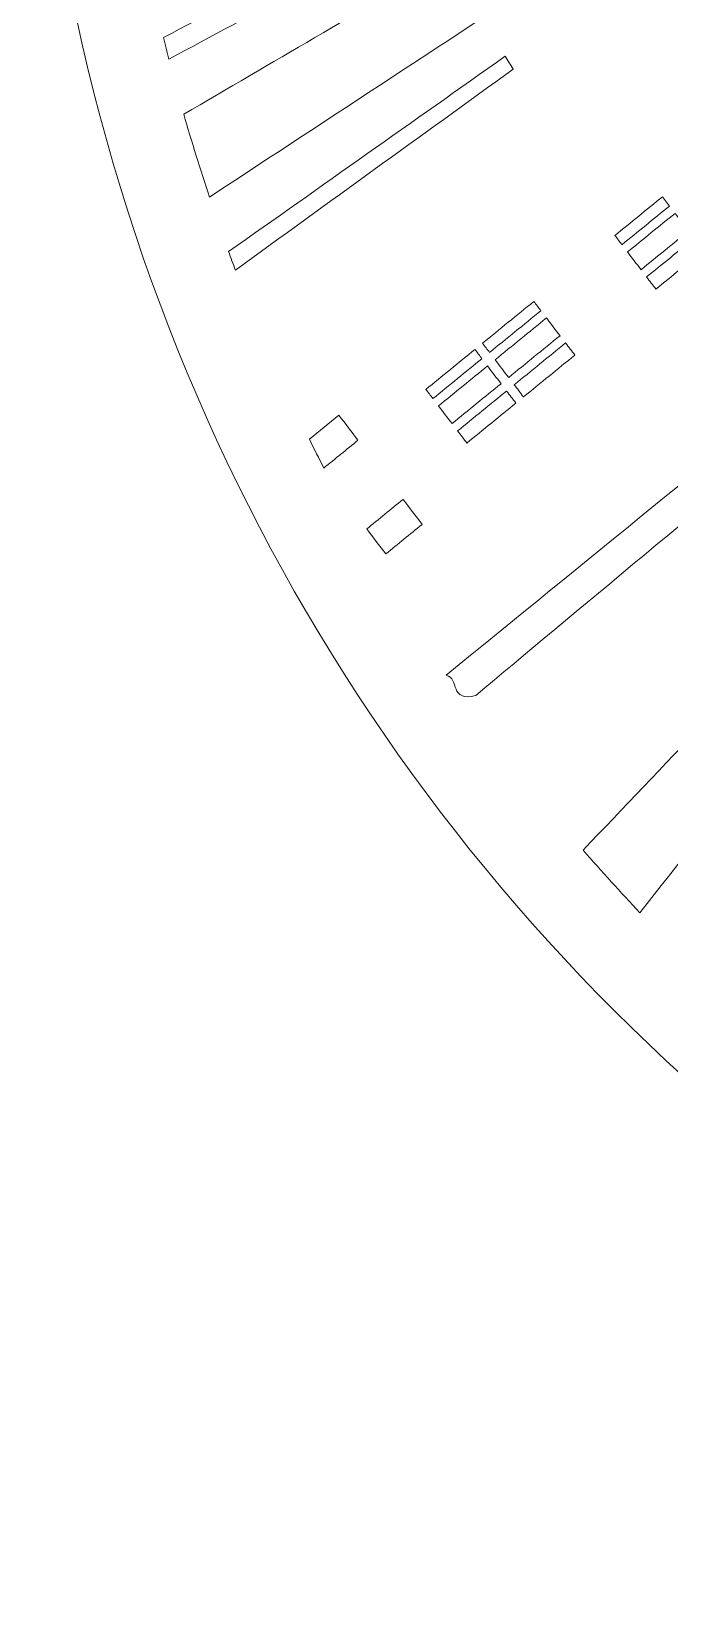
# Model space of a CAD drawing. Header units: millimetres. Extents: x -751 to 1411, y -446 to 1681.
# Drawn here: x -697.1 to -538.7, y -445.7 to -58 of the extents above; entities that cross this region are included whole.
import ezdxf

# ---------------------------------------------------------------- set-up
doc = ezdxf.new("R2010")
doc.units = ezdxf.units.MM
doc.header["$MEASUREMENT"] = 0
doc.layers.add('Layer 6', color=7, linetype='Continuous')

msp = doc.modelspace()

# ---------------------------------------------------------------- linework, layer by layer
at = {"layer": 'Layer 6', "lineweight": 0}
for points in [[(-198.52, 551.4), (-477.55, 551.4), (-697.08, 331.88), (-697.08, 52.85), (-697.08, -226.18), (-477.55, -445.71), (-198.52, -445.71), (80.51, -445.71), (300.03, -226.18), (300.03, 52.85), (300.03, 331.88), (80.51, 551.4), (-198.52, 551.4)], [(-664.25, -59.58), (-643.62, -48.8), (-622.99, -38.04), (-602.36, -27.27), (-601.58, -28.53), (-600.8, -29.79), (-600.02, -31.05), (-620.99, -42.36), (-641.95, -53.67), (-662.92, -64.98), (-663.37, -63.18), (-663.82, -61.38), (-664.25, -59.58)], [(-659.25, -78.64), (-637.55, -65.95), (-615.85, -53.26), (-594.15, -40.56), (-591.21, -45.32), (-588.27, -50.08), (-585.33, -54.84), (-607.85, -69.62), (-630.37, -84.41), (-652.88, -99.19), (-655.14, -92.38), (-657.26, -85.53), (-659.25, -78.64)], [(-594.16, -217.79), (-525.24, -161.69), (-460.67, -108.99), (-390.08, -51.58), (-414.52, -73.59), (-375.37, -45.83), (-413.69, -78.7), (-452.01, -111.58), (-539.12, -182.65), (-586.79, -222.85), (-593.53, -224.51), (-590.73, -218.71), (-594.16, -217.79)], [(-648.13, -112.72), (-625.26, -96.57), (-602.39, -80.41), (-579.52, -64.25), (-578.87, -65.31), (-578.21, -66.38), (-577.55, -67.44), (-600.51, -84.05), (-623.47, -100.67), (-646.43, -117.29), (-647.01, -115.77), (-647.57, -114.24), (-648.13, -112.72)], [(-550.55, -111), (-551.13, -110.23), (-551.71, -109.47), (-552.3, -108.7), (-548.37, -105.5), (-544.44, -102.31), (-540.52, -99.11), (-540.52, -99.11), (-538.77, -101.4), (-538.77, -101.4), (-542.69, -104.6), (-546.62, -107.8), (-550.55, -111)], [(-537.39, -103.22), (-536.27, -104.68), (-535.15, -106.14), (-534.04, -107.61), (-537.96, -110.81), (-541.89, -114), (-545.82, -117.2), (-546.93, -115.74), (-548.05, -114.27), (-549.17, -112.81), (-545.24, -109.61), (-541.31, -106.41), (-537.39, -103.22)], [(-530.36, -112.43), (-534.29, -115.63), (-538.21, -118.83), (-542.14, -122.02), (-542.9, -121.02), (-543.67, -120.02), (-544.44, -119.01), (-540.51, -115.82), (-536.58, -112.62), (-532.66, -109.42), (-531.89, -110.42), (-531.12, -111.43), (-530.36, -112.43)], [(-583.39, -137.74), (-583.97, -136.98), (-584.55, -136.21), (-585.14, -135.45), (-580.89, -131.99), (-576.65, -128.53), (-572.4, -125.08), (-571.82, -125.84), (-571.24, -126.61), (-570.65, -127.37), (-574.9, -130.83), (-579.14, -134.28), (-583.39, -137.74)], [(-578.65, -143.94), (-579.77, -142.48), (-580.89, -141.02), (-582, -139.55), (-577.76, -136.1), (-573.52, -132.64), (-569.27, -129.18), (-568.15, -130.65), (-567.04, -132.11), (-565.92, -133.58), (-570.17, -137.03), (-574.41, -140.49), (-578.65, -143.94)], [(-577.27, -145.76), (-573.03, -142.3), (-568.78, -138.84), (-564.54, -135.39), (-563.77, -136.39), (-563.01, -137.39), (-562.24, -138.4), (-566.49, -141.86), (-570.73, -145.31), (-574.98, -148.77), (-575.74, -147.76), (-576.51, -146.76), (-577.27, -145.76)], [(-560.19, -261.21), (-520.17, -219.25), (-480.14, -177.29), (-440.12, -135.32), (-437.79, -134.54), (-435.47, -133.77), (-433.14, -132.99), (-470.79, -180.91), (-508.44, -228.83), (-546.1, -276.74), (-550.89, -271.65), (-555.59, -266.48), (-560.19, -261.21)], [(-597.44, -149.18), (-598.02, -148.42), (-598.6, -147.65), (-599.19, -146.89), (-595.13, -143.59), (-591.08, -140.29), (-587.03, -136.98), (-586.44, -137.75), (-585.86, -138.51), (-585.27, -139.28), (-589.33, -142.58), (-593.38, -145.88), (-597.44, -149.18)], [(-583.89, -141.09), (-582.78, -142.56), (-581.66, -144.02), (-580.54, -145.48), (-584.6, -148.79), (-588.65, -152.09), (-592.7, -155.39), (-593.82, -153.92), (-594.94, -152.46), (-596.05, -150.99), (-592, -147.69), (-587.95, -144.39), (-583.89, -141.09)], [(-576.87, -150.31), (-580.92, -153.61), (-584.97, -156.91), (-589.03, -160.21), (-589.79, -159.21), (-590.56, -158.2), (-591.32, -157.2), (-587.27, -153.9), (-583.22, -150.6), (-579.16, -147.3), (-578.4, -148.3), (-577.63, -149.3), (-576.87, -150.31)], [(-624.5, -166.41), (-625.72, -164.05), (-626.92, -161.68), (-628.1, -159.29), (-625.65, -157.3), (-623.21, -155.31), (-620.76, -153.32), (-619.19, -155.38), (-617.61, -157.45), (-616.03, -159.52), (-618.86, -161.82), (-621.68, -164.11), (-624.5, -166.41)], [(-609.13, -187.73), (-610.71, -185.66), (-612.28, -183.59), (-613.86, -181.53), (-610.86, -179.08), (-607.85, -176.63), (-604.85, -174.19), (-603.27, -176.25), (-601.7, -178.32), (-600.12, -180.39), (-603.12, -182.83), (-606.13, -185.28), (-609.13, -187.73)]]:
    msp.add_open_spline(points, degree=3, knots=[0, 0, 0, 0, 1, 1, 1, 2, 2, 2, 3, 3, 3, 4, 4, 4, 4], dxfattribs=at)

doc.saveas('drawing.dxf')
